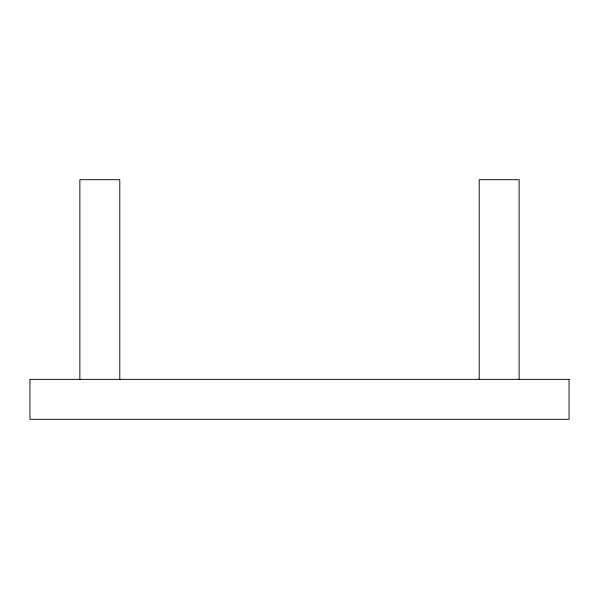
<?xml version="1.0" encoding="UTF-8"?>
<svg xmlns="http://www.w3.org/2000/svg" width="599" height="599" viewBox="0 0 599 599"><rect width="100%" height="100%" fill="white"/><g stroke="black" fill="none" stroke-linecap="round" stroke-linejoin="round"><path stroke-width="0.9" d="M519.131 379.369L519.131 179.7L479.2 179.7L479.2 379.369M119.8 379.369L119.8 179.7L79.869 179.7L79.869 379.369M569.05 379.369L29.95 379.369L29.95 419.3L569.05 419.3L569.05 379.369"/></g></svg>
